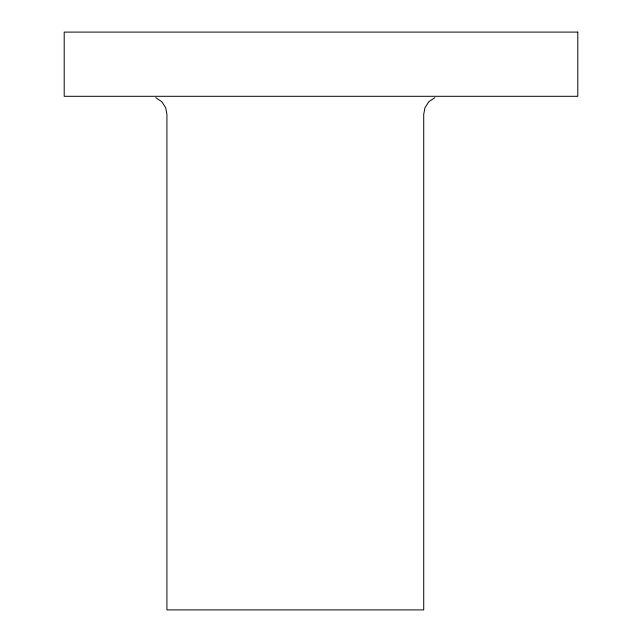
<?xml version="1.0" encoding="UTF-8"?>
<svg xmlns="http://www.w3.org/2000/svg" width="642" height="642" viewBox="0 0 642 642"><rect width="100%" height="100%" fill="white"/><g stroke="black" fill="none" stroke-linecap="round" stroke-linejoin="round"><path stroke-width="0.96" d="M434.867 97.648L428.856 101.701L424.948 107.744L423.72 114.276L423.72 609.9L166.92 609.9L166.92 114.276L165.692 107.744L161.784 101.701L155.773 97.648M577.8 32.1L64.2 32.1L64.2 96.3L577.8 96.3L577.8 32.1"/></g></svg>
